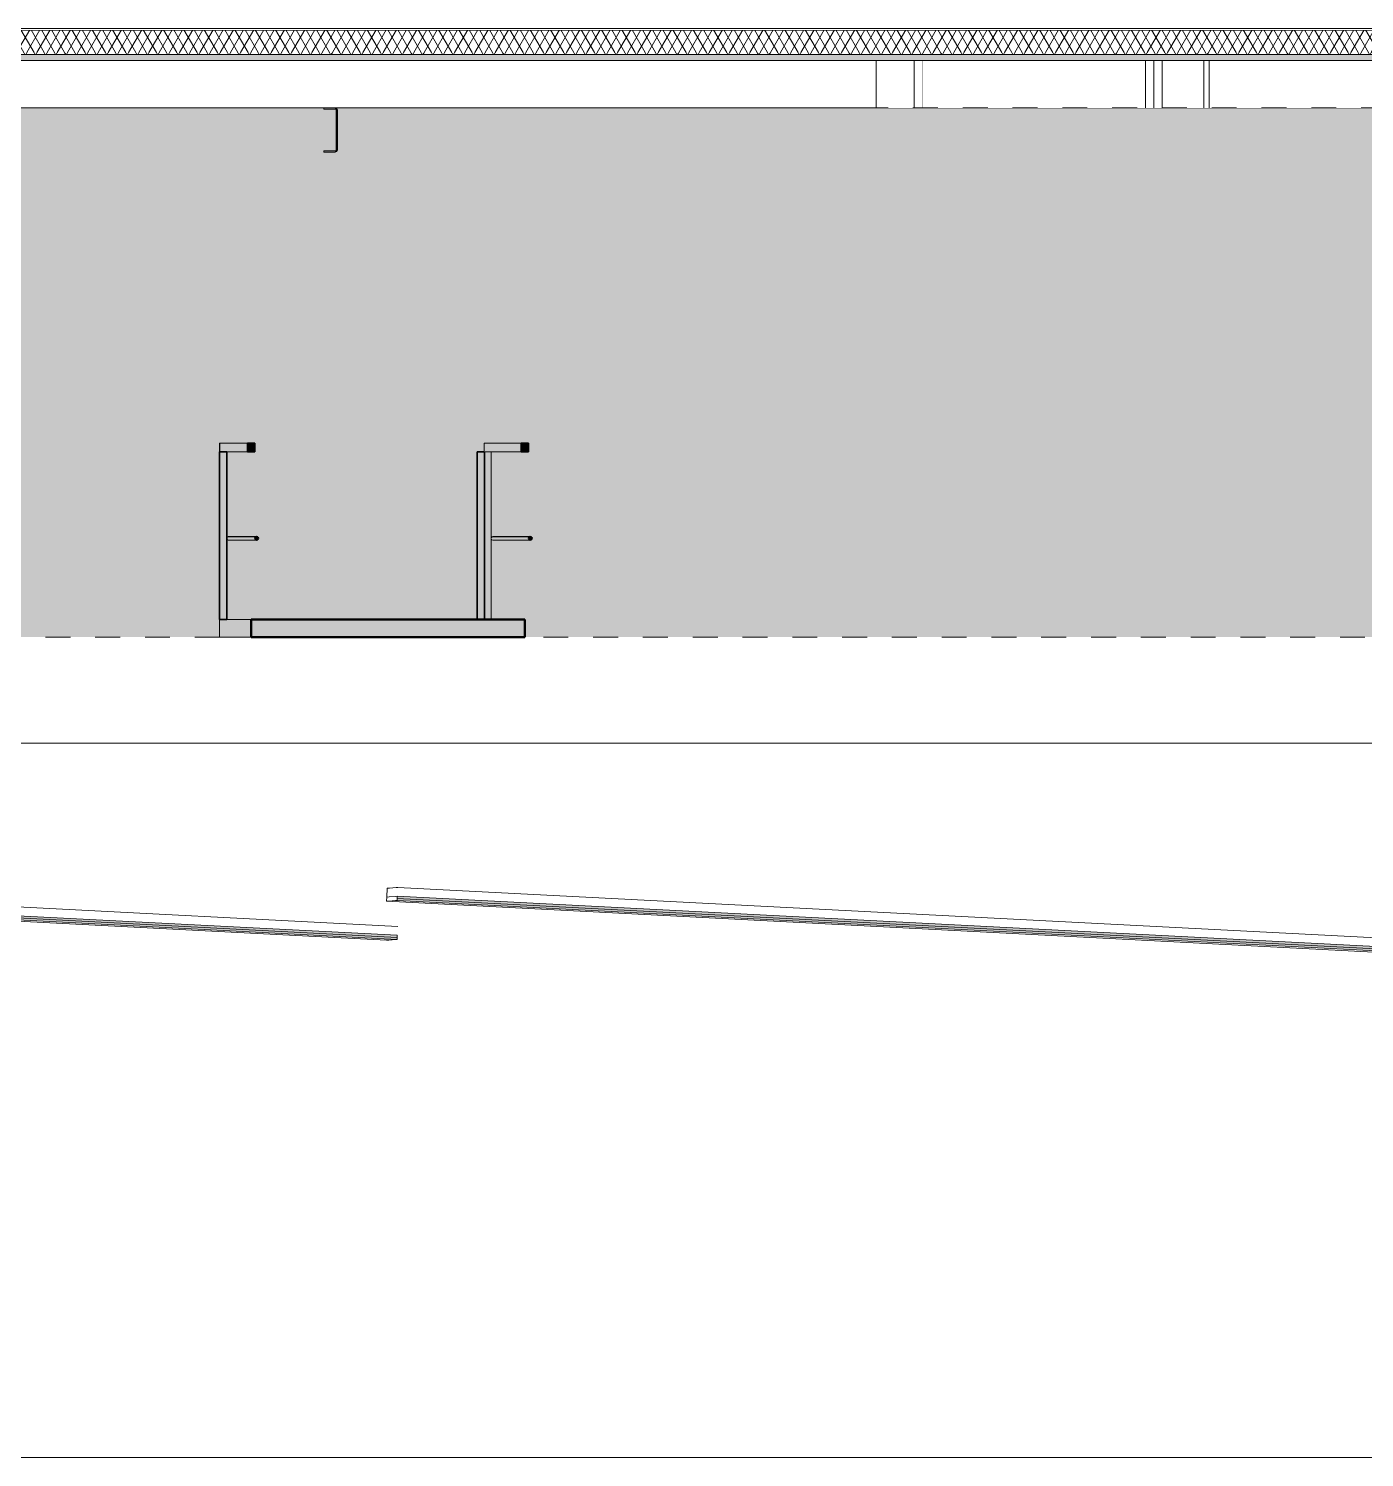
# Model space of a CAD drawing. Header units: millimetres. Extents: x -46169 to 135069, y -86316 to 18123.
# Drawn here: x 116265 to 123837, y -77430 to -69330 of the extents above; entities that cross this region are included whole.
import ezdxf

# ---------------------------------------------------------------- set-up
doc = ezdxf.new("R2010")
doc.units = ezdxf.units.MM
doc.header["$MEASUREMENT"] = 0
doc.linetypes.add('Dashed', pattern=[2822.222233, 1411.111116, -1411.111116])
doc.linetypes.add('Wipeout_Contour', pattern=[1000, 0, -1000])
for name, color, linetype, lineweight in [('0_Pen_No__7', 7, 'Continuous', 35), ('0_Pen_No__85', 8, 'Continuous', 20), ('A-20-M_Roof_Pen_No__85', 8, 'Continuous', 20), ('A-95-P_Drawing_Pen_No__2', 8, 'Continuous', 15), ('New_A-20-M_Ceiling_Pen_No__192', 7, 'Continuous', 13), ('New_A-20-M_Ceiling_Pen_No__92', 8, 'Continuous', 13), ('New_A-20-M_Floor_Slab_Pen_No__89', 8, 'Continuous', 20), ('New_A-20-M_Roof_Pen_No__4', 7, 'Continuous', 20), ('New_A-20-M_Roof_Pen_No__85', 8, 'Continuous', 20), ('New_A-25-M_Curtain_Wall_Pen_No__4', 7, 'Continuous', 20), ('New_A-25-M_Wall_Int_Pen_No__87', 8, 'Continuous', 20)]:
    doc.layers.add(name, color=color, linetype=linetype, lineweight=lineweight)
for name, color, linetype in [('A-20-M_Roof', 7, 'Continuous'), ('New_A-20-M_Ceiling', 7, 'Continuous'), ('New_A-20-M_Floor_Slab', 7, 'Continuous'), ('New_A-20-M_Roof', 7, 'Continuous'), ('New_A-25-M_Curtain_Wall', 7, 'Continuous'), ('New_A-25-M_Wall_Ext', 7, 'Continuous'), ('New_A-25-M_Wall_Int', 7, 'Continuous')]:
    doc.layers.add(name, color=color, linetype=linetype)
for name, color, linetype, lineweight, true_color in [('A-20-M_Roof_Pen_No__53', 7, 'Continuous', 35, 0x444444), ('A-95-P_Drawing_Pen_No__62', 7, 'Continuous', 20, 0xaaaaaa), ('New_A-20-M_Ceiling_Pen_No__107', 7, 'Continuous', 15, 0xa6a6a6), ('New_A-20-M_Floor_Slab_Pen_No__29', 7, 'Continuous', 50, 0x2a2a2a), ('New_A-20-M_Floor_Slab_Pen_No__81', 7, 'Continuous', 20, 0x6a6a6a), ('New_A-20-M_Roof_Pen_No__149', 7, 'Continuous', 0, 0x2a2a2a), ('New_A-20-M_Roof_Pen_No__81', 7, 'Continuous', 20, 0x6a6a6a), ('New_A-25-M_Wall_Ext_Pen_No__104', 7, 'Continuous', 15, 0xa6a6a6), ('New_A-25-M_Wall_Ext_Pen_No__44', 7, 'Continuous', 35, 0x444444), ('New_A-25-M_Wall_Ext_Pen_No__64', 7, 'Continuous', 20, 0x606060)]:
    doc.layers.add(name, color=color, linetype=linetype, lineweight=lineweight, true_color=true_color)
pattern_1 = [(60, (188935.42, -81480.184), (-43.30127, 25), []), (120, (188935.42, -81480.184), (43.30127, 25), [])]

# ---------------------------------------------------------------- blocks, each defined once
blk = doc.blocks.new('Section Elem_15_3', base_point=(188935.4, -81480.2))
at = {"color": 254, "linetype": 'Wipeout_Contour', "lineweight": 0, "ltscale": 548376.547175}
blk.add_wipeout([(118012.3, -69783.9), (118003.1, -69780.2), (117998.8, -69780.2), (118007.4, -69783.9)], dxfattribs=at).dxf.layer = 'New_A-25-M_Wall_Int'
at = {"color": 254, "linetype": 'Wipeout_Contour', "lineweight": 0, "ltscale": 548411.064483}
blk.add_wipeout([(118012.3, -69783.9), (118007.4, -69783.9), (118010.9, -69792.8), (118016.1, -69792.8)], dxfattribs=at).dxf.layer = 'New_A-25-M_Wall_Int'
at = {"color": 254, "linetype": 'Wipeout_Contour', "lineweight": 0, "ltscale": 548655.604605}
blk.add_wipeout([(118010.9, -69792.8), (118010.9, -70017.6), (118016.1, -70017.6), (118016.1, -69792.8)], dxfattribs=at).dxf.layer = 'New_A-25-M_Wall_Int'
at = {"color": 254, "linetype": 'Wipeout_Contour', "lineweight": 0, "ltscale": 548887.507745}
blk.add_wipeout([(118016.1, -70017.6), (118010.9, -70017.6), (118007.4, -70026.5), (118012.3, -70026.5)], dxfattribs=at).dxf.layer = 'New_A-25-M_Wall_Int'
at = {"color": 254, "linetype": 'Wipeout_Contour', "lineweight": 0, "ltscale": 548878.696775}
blk.add_wipeout([(118007.4, -70026.5), (117998.8, -70030.2), (118003.1, -70030.2), (118012.3, -70026.5)], dxfattribs=at).dxf.layer = 'New_A-25-M_Wall_Int'
at = {"color": 254, "linetype": 'Wipeout_Contour', "lineweight": 0, "ltscale": 2194286.888257808}
blk.add_wipeout([(117998.8, -69780.2), (117938.8, -69780.2), (117938.8, -69786.5), (118003, -69786.5), (118007.6, -69788.3), (118009.5, -69792.8), (118009.5, -70017.6), (118007.6, -70022), (118003, -70023.9), (117938.8, -70023.9), (117938.8, -70030.2), (117998.8, -70030.2), (118007.4, -70026.5), (118010.9, -70017.6), (118010.9, -69792.8), (118007.4, -69783.9)], dxfattribs=at).dxf.layer = 'New_A-25-M_Wall_Int'
at = {"layer": 'New_A-25-M_Wall_Int_Pen_No__87', "linetype": 'Continuous'}
for p, q in [((109939.9, -69780.2), (117938.8, -69780.2)), ((117938.8, -69786.5), (117938.8, -69780.2)), ((117938.8, -69780.2), (117998.8, -69780.2)), ((117938.8, -69786.5), (118003, -69786.5)), ((118003.1, -69780.2), (117998.8, -69780.2)), ((117998.8, -69780.2), (118007.4, -69783.9)), ((118003, -69786.5), (118007.6, -69788.3)), ((118003.1, -69780.2), (124481.5, -69780.2)), ((118003.1, -69780.2), (118012.3, -69783.9)), ((118007.4, -69783.9), (118010.9, -69792.8)), ((118009.5, -69792.8), (118007.6, -69788.3)), ((118009.5, -70017.6), (118009.5, -69792.8)), ((118016.1, -69792.8), (118010.9, -69792.8)), ((118010.9, -69792.8), (118010.9, -70017.6)), ((118016.1, -69792.8), (118012.3, -69783.9)), ((118016.1, -70017.6), (118016.1, -69792.8)), ((117938.8, -70030.2), (117938.8, -70023.9)), ((117938.8, -70023.9), (118003, -70023.9)), ((117938.8, -70030.2), (118003.1, -70030.2)), ((118007.4, -70026.5), (117998.8, -70030.2)), ((118003, -70023.9), (118007.6, -70022)), ((118003.1, -70030.2), (118012.3, -70026.5)), ((118010.9, -70017.6), (118007.4, -70026.5)), ((118007.6, -70022), (118009.5, -70017.6)), ((118016.1, -70017.6), (118010.9, -70017.6)), ((118012.3, -70026.5), (118016.1, -70017.6))]:
    blk.add_line(p, q, dxfattribs=at)
blk = doc.blocks.new('Section Elem_68_3', base_point=(188935.4, -81480.2))
at = {"color": 254, "linetype": 'Wipeout_Contour', "lineweight": 0, "ltscale": 555215.760705}
blk.add_wipeout([(118847.9, -71730.2), (118848.6, -71730.2), (118848.6, -71680.2), (118847.9, -71680.2)], dxfattribs=at).dxf.layer = 'New_A-25-M_Wall_Ext'
at = {"layer": 'New_A-25-M_Wall_Ext_Pen_No__64', "linetype": 'Continuous'}
blk.add_line((118847.9, -71680.2), (118848.6, -71680.2), dxfattribs=at)
at = {"color": 254, "linetype": 'Wipeout_Contour', "lineweight": 0, "ltscale": 556321.198805}
blk.add_wipeout([(118887.9, -71730.2), (118847.9, -71730.2), (118847.9, -72680.2), (118887.9, -72680.2)], dxfattribs=at).dxf.layer = 'New_A-25-M_Wall_Ext'
at = {"layer": 'New_A-25-M_Wall_Ext_Pen_No__64', "linetype": 'Continuous'}
for q in [(118847.9, -71680.2), (118852.5, -71730.2)]:
    blk.add_line((118847.9, -71730.2), q, dxfattribs=at)
at = {"color": 254, "linetype": 'Wipeout_Contour', "lineweight": 0, "ltscale": 1947524.485075692}
blk.add_wipeout([(118889.2, -72215.2), (118887.9, -72220.2), (118889.2, -72225.2), (118892.9, -72228.8), (118897.9, -72230.2), (118898.4, -72230), (118893.7, -72228.8), (118890, -72225.2), (118888.6, -72220.2), (118890, -72215.2), (118893.7, -72211.5), (118898.4, -72210.3), (118897.9, -72210.2), (118892.9, -72211.5)], dxfattribs=at).dxf.layer = 'New_A-25-M_Wall_Ext'
at = {"layer": 'New_A-25-M_Wall_Ext_Pen_No__64', "linetype": 'Continuous'}
for p, q in [((118847.9, -72680.2), (118847.9, -71730.2)), ((118887.9, -72680.2), (118887.9, -71730.2)), ((118889.2, -72215.2), (118887.9, -72220.2)), ((118887.9, -72220.2), (118889.2, -72225.2)), ((118892.9, -72211.5), (118889.2, -72215.2)), ((118889.2, -72225.2), (118892.9, -72228.8)), ((118897.9, -72210.2), (118892.9, -72211.5)), ((118892.9, -72228.8), (118897.9, -72230.2)), ((118898.4, -72210.3), (118897.9, -72210.2)), ((118897.9, -72230.2), (118898.4, -72230))]:
    blk.add_line(p, q, dxfattribs=at)
blk = doc.blocks.new('Section Elem_69_3', base_point=(188935.4, -81480.2))
at = {"color": 254, "linetype": 'Wipeout_Contour', "lineweight": 0, "ltscale": 550088.557706}
blk.add_wipeout([(117348.3, -71730.2), (117349, -71730.2), (117349, -71680.2), (117348.3, -71680.2)], dxfattribs=at).dxf.layer = 'New_A-25-M_Wall_Ext'
at = {"layer": 'New_A-25-M_Wall_Ext_Pen_No__64', "linetype": 'Continuous'}
blk.add_line((117348.3, -71680.2), (117349, -71680.2), dxfattribs=at)
at = {"color": 254, "linetype": 'Wipeout_Contour', "lineweight": 0, "ltscale": 827417.391763}
blk.add_wipeout([(117348.3, -71730.2), (117348.3, -72780.2), (117373.6, -72780.2), (117373.6, -72680.2), (117388.3, -72680.2), (117388.3, -71730.2)], dxfattribs=at).dxf.layer = 'New_A-25-M_Wall_Ext'
at = {"layer": 'New_A-25-M_Wall_Ext_Pen_No__64', "linetype": 'Continuous'}
for p, q in [((117348.3, -71730.2), (117348.3, -71680.2)), ((117348.3, -71730.2), (117352.9, -71730.2)), ((117348.3, -72780.2), (117373.6, -72780.2))]:
    blk.add_line(p, q, dxfattribs=at)
at = {"color": 254, "linetype": 'Wipeout_Contour', "lineweight": 0, "ltscale": 1929612.169436693}
blk.add_wipeout([(117389.7, -72215.2), (117388.3, -72220.2), (117389.7, -72225.2), (117393.3, -72228.8), (117398.3, -72230.2), (117398.8, -72230), (117394.2, -72228.8), (117390.4, -72225.2), (117389, -72220.2), (117390.4, -72215.2), (117394.2, -72211.5), (117398.8, -72210.3), (117398.3, -72210.2), (117393.3, -72211.5)], dxfattribs=at).dxf.layer = 'New_A-25-M_Wall_Ext'
at = {"layer": 'New_A-25-M_Wall_Ext_Pen_No__64', "linetype": 'Continuous'}
for p, q in [((117348.3, -72780.2), (117348.3, -71730.2)), ((117388.3, -72680.2), (117388.3, -71730.2)), ((117389.7, -72215.2), (117388.3, -72220.2)), ((117388.3, -72220.2), (117389.7, -72225.2)), ((117393.3, -72211.5), (117389.7, -72215.2)), ((117389.7, -72225.2), (117393.3, -72228.8)), ((117398.3, -72210.2), (117393.3, -72211.5)), ((117393.3, -72228.8), (117398.3, -72230.2)), ((117398.8, -72210.3), (117398.3, -72210.2)), ((117398.3, -72230.2), (117398.8, -72230))]:
    blk.add_line(p, q, dxfattribs=at)
blk = doc.blocks.new('Section Elem_70_3', base_point=(188935.4, -81480.2))
at = {"layer": 'New_A-25-M_Wall_Ext_Pen_No__44', "linetype": 'Continuous'}
blk.add_line((119098.8, -71680.2), (119098.8, -71730.2), dxfattribs=at)
at = {"color": 254, "linetype": 'Wipeout_Contour', "lineweight": 0, "ltscale": 555574.713965}
blk.add_wipeout([(118848.6, -71680.2), (118848.6, -71730.2), (119057.5, -71730.2), (119057.5, -71680.2)], dxfattribs=at).dxf.layer = 'New_A-25-M_Wall_Ext'
at = {"color": 254, "linetype": 'Wipeout_Contour', "lineweight": 0, "ltscale": 556423.091172}
blk.add_wipeout([(118892.1, -72211.5), (118892.9, -72211.5), (118897.9, -72210.2), (118896.9, -72210.2)], dxfattribs=at).dxf.layer = 'New_A-25-M_Wall_Ext'
at = {"layer": 'New_A-25-M_Wall_Ext_Pen_No__104', "linetype": 'Continuous'}
blk.add_hatch(color=256, dxfattribs=at).paths.add_polyline_path([(119098.8, -71730.2), (119098.8, -71680.2), (119057.5, -71680.2), (119057.5, -71730.2)])
at = {"layer": 'New_A-25-M_Wall_Ext_Pen_No__44', "linetype": 'Continuous'}
for p, q in [((119057.5, -71680.2), (119057.5, -71730.2)), ((119098.8, -71680.2), (119057.5, -71680.2)), ((119098.8, -71730.2), (119057.5, -71730.2))]:
    blk.add_line(p, q, dxfattribs=at)
at = {"layer": 'New_A-25-M_Wall_Ext_Pen_No__64', "linetype": 'Continuous'}
for p, q in [((118848.6, -71680.2), (119057.5, -71680.2)), ((118848.6, -71730.2), (118848.6, -71680.2)), ((118852.5, -71730.2), (119057.5, -71730.2))]:
    blk.add_line(p, q, dxfattribs=at)
at = {"color": 254, "linetype": 'Wipeout_Contour', "lineweight": 0, "ltscale": 695895.068542}
blk.add_wipeout([(118898.4, -72210.3), (118893.7, -72211.5), (119104, -72211.5), (119109.2, -72210.2), (118897.9, -72210.2)], dxfattribs=at).dxf.layer = 'New_A-25-M_Wall_Ext'
at = {"color": 254, "linetype": 'Wipeout_Contour', "lineweight": 0, "ltscale": 556413.721588}
blk.add_wipeout([(118892.1, -72211.5), (118888.5, -72215.2), (118889.2, -72215.2), (118892.9, -72211.5)], dxfattribs=at).dxf.layer = 'New_A-25-M_Wall_Ext'
at = {"color": 254, "linetype": 'Wipeout_Contour', "lineweight": 0, "ltscale": 556777.17086}
blk.add_wipeout([(118893.7, -72211.5), (118890, -72215.2), (119100.2, -72215.2), (119104, -72211.5)], dxfattribs=at).dxf.layer = 'New_A-25-M_Wall_Ext'
at = {"color": 254, "linetype": 'Wipeout_Contour', "lineweight": 0, "ltscale": 556413.711864}
blk.add_wipeout([(118887.9, -72217.6), (118887.9, -72220.2), (118889.2, -72215.2), (118888.5, -72215.2)], dxfattribs=at).dxf.layer = 'New_A-25-M_Wall_Ext'
at = {"color": 254, "linetype": 'Wipeout_Contour', "lineweight": 0, "ltscale": 556777.31716}
blk.add_wipeout([(118890, -72215.2), (118888.6, -72220.2), (119098.8, -72220.2), (119100.2, -72215.2)], dxfattribs=at).dxf.layer = 'New_A-25-M_Wall_Ext'
at = {"color": 254, "linetype": 'Wipeout_Contour', "lineweight": 0, "ltscale": 556427.26003}
blk.add_wipeout([(118887.9, -72220.2), (118887.9, -72222.7), (118888.5, -72225.2), (118889.2, -72225.2)], dxfattribs=at).dxf.layer = 'New_A-25-M_Wall_Ext'
at = {"color": 254, "linetype": 'Wipeout_Contour', "lineweight": 0, "ltscale": 556787.693909}
blk.add_wipeout([(119098.8, -72220.2), (118888.6, -72220.2), (118890, -72225.2), (119100.2, -72225.2)], dxfattribs=at).dxf.layer = 'New_A-25-M_Wall_Ext'
at = {"color": 254, "linetype": 'Wipeout_Contour', "lineweight": 0, "ltscale": 556442.089491}
blk.add_wipeout([(118889.2, -72225.2), (118888.5, -72225.2), (118892.1, -72228.8), (118892.9, -72228.8)], dxfattribs=at).dxf.layer = 'New_A-25-M_Wall_Ext'
at = {"color": 254, "linetype": 'Wipeout_Contour', "lineweight": 0, "ltscale": 556805.520249}
blk.add_wipeout([(119100.2, -72225.2), (118890, -72225.2), (118893.7, -72228.8), (119104, -72228.8)], dxfattribs=at).dxf.layer = 'New_A-25-M_Wall_Ext'
at = {"color": 254, "linetype": 'Wipeout_Contour', "lineweight": 0, "ltscale": 556461.841506}
blk.add_wipeout([(118892.1, -72228.8), (118896.9, -72230.2), (118897.9, -72230.2), (118892.9, -72228.8)], dxfattribs=at).dxf.layer = 'New_A-25-M_Wall_Ext'
at = {"color": 254, "linetype": 'Wipeout_Contour', "lineweight": 0, "ltscale": 695944.451795}
blk.add_wipeout([(119104, -72228.8), (118893.7, -72228.8), (118898.4, -72230), (118897.9, -72230.2), (119109.2, -72230.2)], dxfattribs=at).dxf.layer = 'New_A-25-M_Wall_Ext'
at = {"layer": 'New_A-25-M_Wall_Ext_Pen_No__104', "linetype": 'Continuous'}
blk.add_hatch(color=256, dxfattribs=at).paths.add_polyline_path([(119114.3, -72228.8), (119118.1, -72225.2), (119119.5, -72220.2), (119118.1, -72215.2), (119114.3, -72211.5), (119109.2, -72210.2), (119104, -72211.5), (119100.2, -72215.2), (119098.8, -72220.2), (119100.2, -72225.2), (119104, -72228.8), (119109.2, -72230.2)])
at = {"layer": 'New_A-25-M_Wall_Ext_Pen_No__44', "linetype": 'Continuous'}
for p, q in [((119100.2, -72215.2), (119098.8, -72220.2)), ((119098.8, -72220.2), (119100.2, -72225.2)), ((119104, -72211.5), (119100.2, -72215.2)), ((119100.2, -72225.2), (119104, -72228.8)), ((119109.2, -72210.2), (119104, -72211.5)), ((119104, -72228.8), (119109.2, -72230.2)), ((119109.2, -72210.2), (119114.3, -72211.5)), ((119114.3, -72228.8), (119109.2, -72230.2)), ((119114.3, -72211.5), (119118.1, -72215.2)), ((119118.1, -72225.2), (119114.3, -72228.8)), ((119118.1, -72215.2), (119119.5, -72220.2)), ((119119.5, -72220.2), (119118.1, -72225.2))]:
    blk.add_line(p, q, dxfattribs=at)
at = {"layer": 'New_A-25-M_Wall_Ext_Pen_No__64', "linetype": 'Continuous'}
for p, q in [((118888.5, -72215.2), (118887.9, -72217.6)), ((118887.9, -72222.7), (118888.5, -72225.2)), ((118892.1, -72211.5), (118888.5, -72215.2)), ((118888.5, -72225.2), (118892.1, -72228.8)), ((118896.9, -72210.2), (118892.1, -72211.5)), ((118892.1, -72228.8), (118896.9, -72230.2)), ((118896.9, -72210.2), (119109.2, -72210.2)), ((118896.9, -72230.2), (119109.2, -72230.2))]:
    blk.add_line(p, q, dxfattribs=at)
blk = doc.blocks.new('Section Elem_79_3', base_point=(188935.4, -81480.2))
at = {"layer": 'New_A-20-M_Floor_Slab_Pen_No__29', "linetype": 'Continuous'}
blk.add_line((119078.1, -72680.2), (119078.1, -72780.2), dxfattribs=at)
at = {"color": 254, "linetype": 'Wipeout_Contour', "lineweight": 0, "ltscale": 552582.87242}
blk.add_wipeout([(117373.6, -72680.2), (117373.6, -72780.2), (117526.9, -72780.2), (117526.9, -72680.2)], dxfattribs=at).dxf.layer = 'New_A-20-M_Floor_Slab'
at = {"layer": 'New_A-20-M_Floor_Slab_Pen_No__81', "linetype": 'Continuous', "lineweight": 0, "true_color": 0x353535}
blk.add_hatch(color=250, dxfattribs=at).paths.add_polyline_path([(117526.9, -72680.2), (117526.9, -72780.2), (119078.1, -72780.2), (119078.1, -72680.2)])
at = {"layer": 'New_A-20-M_Floor_Slab_Pen_No__29', "linetype": 'Continuous'}
for p, q in [((117526.9, -72680.2), (117526.9, -72780.2)), ((119078.1, -72680.2), (117526.9, -72680.2)), ((119078.1, -72780.2), (117526.9, -72780.2))]:
    blk.add_line(p, q, dxfattribs=at)
at = {"layer": 'New_A-20-M_Floor_Slab_Pen_No__89', "linetype": 'Continuous'}
for p, q in [((117526.9, -72680.2), (117373.6, -72680.2)), ((117526.9, -72780.2), (117373.6, -72780.2))]:
    blk.add_line(p, q, dxfattribs=at)
blk = doc.blocks.new('Section Elem_112_3', base_point=(188935.4, -81480.2))
at = {"color": 254, "linetype": 'Wipeout_Contour', "lineweight": 0, "ltscale": 1137347.745075838}
blk.add_wipeout([(118307.3, -74276.1), (118293.8, -74277.7), (123890.1, -74565.6), (123905.9, -74564.5), (123947.7, -74562.9), (123974.7, -74562.3), (118354, -74273.2), (118344.3, -74273.6)], dxfattribs=at).dxf.layer = 'New_A-20-M_Ceiling'
at = {"color": 254, "linetype": 'Wipeout_Contour', "lineweight": 0, "ltscale": 558728.415189}
blk.add_wipeout([(118308.6, -74252.2), (118345.6, -74249.6), (118348.2, -74199.7), (118311.1, -74202.2)], dxfattribs=at).dxf.layer = 'New_A-20-M_Ceiling'
at = {"color": 254, "linetype": 'Wipeout_Contour', "lineweight": 0, "ltscale": 558804.41197}
blk.add_wipeout([(118345.6, -74249.6), (118355.2, -74249.2), (118357.9, -74199.3), (118348.2, -74199.7)], dxfattribs=at).dxf.layer = 'New_A-20-M_Ceiling'
at = {"color": 254, "linetype": 'Wipeout_Contour', "lineweight": 0, "ltscale": 558647.17134}
blk.add_wipeout([(118297.6, -74203.8), (118295.1, -74253.7), (118308.6, -74252.2), (118311.1, -74202.2)], dxfattribs=at).dxf.layer = 'New_A-20-M_Ceiling'
at = {"layer": 'New_A-20-M_Ceiling_Pen_No__92', "linetype": 'Continuous'}
blk.add_line((118311.1, -74202.2), (118297.6, -74203.8), dxfattribs=at)
at = {"color": 254, "linetype": 'Wipeout_Contour', "lineweight": 0, "ltscale": 558876.440086}
blk.add_wipeout([(118355.2, -74249.2), (118345.6, -74249.6), (118344.3, -74273.6), (118354, -74273.2)], dxfattribs=at).dxf.layer = 'New_A-20-M_Ceiling'
at = {"color": 254, "linetype": 'Wipeout_Contour', "lineweight": 0, "ltscale": 558800.522138}
blk.add_wipeout([(118307.3, -74276.1), (118344.3, -74273.6), (118345.6, -74249.6), (118308.6, -74252.2)], dxfattribs=at).dxf.layer = 'New_A-20-M_Ceiling'
at = {"color": 254, "linetype": 'Wipeout_Contour', "lineweight": 0, "ltscale": 558719.292326}
blk.add_wipeout([(118295.1, -74253.7), (118293.8, -74277.7), (118307.3, -74276.1), (118308.6, -74252.2)], dxfattribs=at).dxf.layer = 'New_A-20-M_Ceiling'
at = {"color": 254, "linetype": 'Wipeout_Contour', "lineweight": 0, "ltscale": 568703.145087}
blk.add_wipeout([(118357.9, -74199.3), (118355.2, -74249.2), (123975.9, -74538.4), (123978.6, -74488.4)], dxfattribs=at).dxf.layer = 'New_A-20-M_Ceiling'
at = {"layer": 'New_A-20-M_Ceiling_Pen_No__107', "linetype": 'Continuous'}
for points in [[(118354.6, -74261.2), (118354, -74273.2), (123974.7, -74562.3), (123975.3, -74550.3)], [(118355.2, -74249.2), (118354.6, -74261.2), (123975.3, -74550.3), (123975.9, -74538.4)]]:
    blk.add_hatch(color=256, dxfattribs=at).paths.add_polyline_path(points)
at = {"layer": 'New_A-20-M_Ceiling_Pen_No__192', "linetype": 'Continuous'}
for p, q in [((118354, -74273.2), (123974.7, -74562.3)), ((118354.6, -74261.2), (123975.3, -74550.3)), ((118355.2, -74249.2), (123975.9, -74538.4)), ((118357.9, -74199.3), (123978.6, -74488.4))]:
    blk.add_line(p, q, dxfattribs=at)
at = {"layer": 'New_A-20-M_Ceiling_Pen_No__192', "linetype": 'Continuous', "flags": 128}
for points in [[(118355.2, -74249.2), (118354.6, -74261.2), (118354, -74273.2)], [(123975.9, -74538.4), (123975.3, -74550.3), (123974.7, -74562.3)]]:
    blk.add_lwpolyline(points, dxfattribs=at)
at = {"layer": 'New_A-20-M_Ceiling_Pen_No__92', "linetype": 'Continuous'}
for p, q in [((118295.1, -74253.7), (118293.8, -74277.7)), ((118293.8, -74277.7), (118307.3, -74276.1)), ((118297.6, -74203.8), (118295.1, -74253.7)), ((118295.1, -74253.7), (118308.6, -74252.2)), ((118307.3, -74276.1), (118344.3, -74273.6)), ((118308.6, -74252.2), (118345.6, -74249.6)), ((118348.2, -74199.7), (118311.1, -74202.2)), ((118344.3, -74273.6), (118354, -74273.2)), ((118345.6, -74249.6), (118355.2, -74249.2)), ((118357.9, -74199.3), (118348.2, -74199.7)), ((123890.1, -74565.6), (118293.8, -74277.7)), ((123905.9, -74564.5), (123890.1, -74565.6)), ((123947.7, -74562.9), (123905.9, -74564.5)), ((123974.7, -74562.3), (123947.7, -74562.9))]:
    blk.add_line(p, q, dxfattribs=at)
blk = doc.blocks.new('Section Elem_114_3', base_point=(188935.4, -81480.2))
at = {"color": 254, "linetype": 'Wipeout_Contour', "lineweight": 0, "ltscale": 2174875.366751148}
blk.add_wipeout([(112279.3, -74187), (112279, -74187.4), (112284.9, -74188), (112296.6, -74188.9), (112314, -74190.1), (112336.4, -74191.6), (112363.2, -74193.2), (112393.6, -74194.9), (112426.5, -74196.7), (112461.2, -74198.6), (118293.8, -74498.6), (118307.3, -74497.1), (118344.3, -74494.5), (118354, -74494.1), (112421.6, -74188.9), (112285.6, -74187)], dxfattribs=at).dxf.layer = 'New_A-20-M_Ceiling'
at = {"color": 254, "linetype": 'Wipeout_Contour', "lineweight": 0, "ltscale": 538199.404334}
blk.add_wipeout([(112280.3, -74163.4), (112280.6, -74163), (112283.1, -74113.1), (112282.8, -74113.5)], dxfattribs=at).dxf.layer = 'New_A-20-M_Ceiling'
at = {"color": 254, "linetype": 'Wipeout_Contour', "lineweight": 0, "ltscale": 538210.009886}
blk.add_wipeout([(112283.1, -74113.1), (112280.6, -74163), (112286.8, -74163.1), (112289.4, -74113.1)], dxfattribs=at).dxf.layer = 'New_A-20-M_Ceiling'
at = {"color": 254, "linetype": 'Wipeout_Contour', "lineweight": 0, "ltscale": 538449.798658}
blk.add_wipeout([(112289.4, -74113.1), (112286.8, -74163.1), (112422.9, -74165), (112425.6, -74115)], dxfattribs=at).dxf.layer = 'New_A-20-M_Ceiling'
at = {"layer": 'New_A-20-M_Ceiling_Pen_No__92', "linetype": 'Continuous'}
for p, q in [((112283.1, -74113.1), (112282.8, -74113.5)), ((112289.4, -74113.1), (112283.1, -74113.1))]:
    blk.add_line(p, q, dxfattribs=at)
at = {"color": 254, "linetype": 'Wipeout_Contour', "lineweight": 0, "ltscale": 538524.695544}
blk.add_wipeout([(112285.6, -74187), (112421.6, -74188.9), (112422.9, -74165), (112286.8, -74163.1)], dxfattribs=at).dxf.layer = 'New_A-20-M_Ceiling'
at = {"layer": 'New_A-20-M_Ceiling_Pen_No__92', "linetype": 'Continuous'}
blk.add_line((112363.2, -74193.2), (112336.4, -74191.6), dxfattribs=at)
at = {"color": 254, "linetype": 'Wipeout_Contour', "lineweight": 0, "ltscale": 538285.110561}
blk.add_wipeout([(112279.3, -74187), (112285.6, -74187), (112286.8, -74163.1), (112280.6, -74163)], dxfattribs=at).dxf.layer = 'New_A-20-M_Ceiling'
at = {"color": 254, "linetype": 'Wipeout_Contour', "lineweight": 0, "ltscale": 548984.770806}
blk.add_wipeout([(112425.6, -74115), (112422.9, -74165), (118355.2, -74470.2), (118357.9, -74420.2)], dxfattribs=at).dxf.layer = 'New_A-20-M_Ceiling'
at = {"layer": 'New_A-20-M_Ceiling_Pen_No__107', "linetype": 'Continuous'}
for points in [[(112422.2, -74177), (112421.6, -74188.9), (118354, -74494.1), (118354.6, -74482.1)], [(112422.9, -74165), (112422.2, -74177), (118354.6, -74482.1), (118355.2, -74470.2)]]:
    blk.add_hatch(color=256, dxfattribs=at).paths.add_polyline_path(points)
at = {"layer": 'New_A-20-M_Ceiling_Pen_No__192', "linetype": 'Continuous'}
for p, q in [((112421.6, -74188.9), (118354, -74494.1)), ((112422.2, -74177), (118354.6, -74482.1)), ((112422.9, -74165), (118355.2, -74470.2)), ((112425.6, -74115), (118357.9, -74420.2))]:
    blk.add_line(p, q, dxfattribs=at)
at = {"layer": 'New_A-20-M_Ceiling_Pen_No__192', "linetype": 'Continuous', "flags": 128}
for points in [[(112422.9, -74165), (112422.2, -74177), (112421.6, -74188.9)], [(118355.2, -74470.2), (118354.6, -74482.1), (118354, -74494.1)]]:
    blk.add_lwpolyline(points, dxfattribs=at)
at = {"layer": 'New_A-20-M_Ceiling_Pen_No__92', "linetype": 'Continuous'}
for p, q in [((112425.6, -74115), (112289.4, -74113.1)), ((112393.6, -74194.9), (112363.2, -74193.2)), ((112426.5, -74196.7), (112393.6, -74194.9)), ((112461.2, -74198.6), (112426.5, -74196.7)), ((112478.8, -74199.5), (112461.2, -74198.6)), ((118293.8, -74498.6), (112478.8, -74199.5)), ((118307.3, -74497.1), (118293.8, -74498.6)), ((118344.3, -74494.5), (118307.3, -74497.1)), ((118354, -74494.1), (118344.3, -74494.5))]:
    blk.add_line(p, q, dxfattribs=at)
at = {"color": 254, "linetype": 'Wipeout_Contour', "lineweight": 0, "ltscale": 538274.506903}
blk.add_wipeout([(112279.3, -74187), (112280.6, -74163), (112280.3, -74163.4), (112279, -74187.4)], dxfattribs=at).dxf.layer = 'New_A-20-M_Ceiling'
at = {"layer": 'New_A-20-M_Ceiling_Pen_No__92', "linetype": 'Continuous'}
for p, q in [((112280.3, -74163.4), (112282.8, -74113.5)), ((112279, -74187.4), (112280.3, -74163.4)), ((112279, -74187.4), (112279.3, -74187)), ((112284.9, -74188), (112279, -74187.4)), ((112279.3, -74187), (112285.6, -74187)), ((112280.3, -74163.4), (112280.6, -74163)), ((112280.6, -74163), (112286.8, -74163.1)), ((112296.6, -74188.9), (112284.9, -74188)), ((112285.6, -74187), (112421.6, -74188.9)), ((112286.8, -74163.1), (112422.9, -74165)), ((112314, -74190.1), (112296.6, -74188.9)), ((112336.4, -74191.6), (112314, -74190.1))]:
    blk.add_line(p, q, dxfattribs=at)
blk = doc.blocks.new('Section Elem_115_3', base_point=(188935.4, -81480.2))
at = {"layer": 'New_A-25-M_Wall_Ext_Pen_No__44', "linetype": 'Continuous'}
blk.add_line((117547.6, -71680.2), (117547.6, -71730.2), dxfattribs=at)
at = {"color": 254, "linetype": 'Wipeout_Contour', "lineweight": 0, "ltscale": 550358.047545}
blk.add_wipeout([(117349, -71680.2), (117349, -71730.2), (117506.2, -71730.2), (117506.2, -71680.2)], dxfattribs=at).dxf.layer = 'New_A-25-M_Wall_Ext'
at = {"color": 254, "linetype": 'Wipeout_Contour', "lineweight": 0, "ltscale": 551305.083085}
blk.add_wipeout([(117392.5, -72211.5), (117393.3, -72211.5), (117398.3, -72210.2), (117397.3, -72210.2)], dxfattribs=at).dxf.layer = 'New_A-25-M_Wall_Ext'
at = {"layer": 'New_A-25-M_Wall_Ext_Pen_No__104', "linetype": 'Continuous'}
blk.add_hatch(color=256, dxfattribs=at).paths.add_polyline_path([(117547.6, -71730.2), (117547.6, -71680.2), (117506.2, -71680.2), (117506.2, -71730.2)])
at = {"layer": 'New_A-25-M_Wall_Ext_Pen_No__44', "linetype": 'Continuous'}
for p, q in [((117506.2, -71680.2), (117506.2, -71730.2)), ((117547.6, -71680.2), (117506.2, -71680.2)), ((117547.6, -71730.2), (117506.2, -71730.2))]:
    blk.add_line(p, q, dxfattribs=at)
at = {"layer": 'New_A-25-M_Wall_Ext_Pen_No__64', "linetype": 'Continuous'}
for p, q in [((117349, -71680.2), (117506.2, -71680.2)), ((117349, -71730.2), (117349, -71680.2)), ((117352.9, -71730.2), (117506.2, -71730.2))]:
    blk.add_line(p, q, dxfattribs=at)
at = {"color": 254, "linetype": 'Wipeout_Contour', "lineweight": 0, "ltscale": 689408.206769}
blk.add_wipeout([(117394.2, -72211.5), (117552.7, -72211.5), (117557.9, -72210.2), (117398.3, -72210.2), (117398.8, -72210.3)], dxfattribs=at).dxf.layer = 'New_A-25-M_Wall_Ext'
at = {"color": 254, "linetype": 'Wipeout_Contour', "lineweight": 0, "ltscale": 551295.811875}
blk.add_wipeout([(117392.5, -72211.5), (117389, -72215.2), (117389.7, -72215.2), (117393.3, -72211.5)], dxfattribs=at).dxf.layer = 'New_A-25-M_Wall_Ext'
at = {"color": 254, "linetype": 'Wipeout_Contour', "lineweight": 0, "ltscale": 551569.9313}
blk.add_wipeout([(117394.2, -72211.5), (117390.4, -72215.2), (117548.9, -72215.2), (117552.7, -72211.5)], dxfattribs=at).dxf.layer = 'New_A-25-M_Wall_Ext'
at = {"color": 254, "linetype": 'Wipeout_Contour', "lineweight": 0, "ltscale": 551295.896549}
blk.add_wipeout([(117388.3, -72217.6), (117388.3, -72220.2), (117389.7, -72215.2), (117389, -72215.2)], dxfattribs=at).dxf.layer = 'New_A-25-M_Wall_Ext'
at = {"color": 254, "linetype": 'Wipeout_Contour', "lineweight": 0, "ltscale": 551570.19336}
blk.add_wipeout([(117390.4, -72215.2), (117389, -72220.2), (117547.6, -72220.2), (117548.9, -72215.2)], dxfattribs=at).dxf.layer = 'New_A-25-M_Wall_Ext'
at = {"color": 254, "linetype": 'Wipeout_Contour', "lineweight": 0, "ltscale": 551309.570263}
blk.add_wipeout([(117389.7, -72225.2), (117388.3, -72220.2), (117388.3, -72222.7), (117389, -72225.2)], dxfattribs=at).dxf.layer = 'New_A-25-M_Wall_Ext'
at = {"color": 254, "linetype": 'Wipeout_Contour', "lineweight": 0, "ltscale": 551580.668067}
blk.add_wipeout([(117547.6, -72220.2), (117389, -72220.2), (117390.4, -72225.2), (117548.9, -72225.2)], dxfattribs=at).dxf.layer = 'New_A-25-M_Wall_Ext'
at = {"color": 254, "linetype": 'Wipeout_Contour', "lineweight": 0, "ltscale": 551324.443116}
blk.add_wipeout([(117389, -72225.2), (117392.5, -72228.8), (117393.3, -72228.8), (117389.7, -72225.2)], dxfattribs=at).dxf.layer = 'New_A-25-M_Wall_Ext'
at = {"color": 254, "linetype": 'Wipeout_Contour', "lineweight": 0, "ltscale": 551598.548308}
blk.add_wipeout([(117390.4, -72225.2), (117394.2, -72228.8), (117552.7, -72228.8), (117548.9, -72225.2)], dxfattribs=at).dxf.layer = 'New_A-25-M_Wall_Ext'
at = {"color": 254, "linetype": 'Wipeout_Contour', "lineweight": 0, "ltscale": 551344.193129}
blk.add_wipeout([(117392.5, -72228.8), (117397.3, -72230.2), (117398.3, -72230.2), (117393.3, -72228.8)], dxfattribs=at).dxf.layer = 'New_A-25-M_Wall_Ext'
at = {"color": 254, "linetype": 'Wipeout_Contour', "lineweight": 0, "ltscale": 689458.054509}
blk.add_wipeout([(117552.7, -72228.8), (117394.2, -72228.8), (117398.8, -72230), (117398.3, -72230.2), (117557.9, -72230.2)], dxfattribs=at).dxf.layer = 'New_A-25-M_Wall_Ext'
at = {"layer": 'New_A-25-M_Wall_Ext_Pen_No__104', "linetype": 'Continuous'}
blk.add_hatch(color=256, dxfattribs=at).paths.add_polyline_path([(117563.1, -72228.8), (117566.9, -72225.2), (117568.2, -72220.2), (117566.9, -72215.2), (117563.1, -72211.5), (117557.9, -72210.2), (117552.7, -72211.5), (117548.9, -72215.2), (117547.6, -72220.2), (117548.9, -72225.2), (117552.7, -72228.8), (117557.9, -72230.2)])
at = {"layer": 'New_A-25-M_Wall_Ext_Pen_No__44', "linetype": 'Continuous'}
for p, q in [((117548.9, -72215.2), (117547.6, -72220.2)), ((117547.6, -72220.2), (117548.9, -72225.2)), ((117552.7, -72211.5), (117548.9, -72215.2)), ((117548.9, -72225.2), (117552.7, -72228.8)), ((117557.9, -72210.2), (117552.7, -72211.5)), ((117552.7, -72228.8), (117557.9, -72230.2)), ((117557.9, -72210.2), (117563.1, -72211.5)), ((117563.1, -72228.8), (117557.9, -72230.2)), ((117563.1, -72211.5), (117566.9, -72215.2)), ((117566.9, -72225.2), (117563.1, -72228.8)), ((117566.9, -72215.2), (117568.2, -72220.2)), ((117568.2, -72220.2), (117566.9, -72225.2))]:
    blk.add_line(p, q, dxfattribs=at)
at = {"layer": 'New_A-25-M_Wall_Ext_Pen_No__64', "linetype": 'Continuous'}
for p, q in [((117389, -72215.2), (117388.3, -72217.6)), ((117388.3, -72222.7), (117389, -72225.2)), ((117392.5, -72211.5), (117389, -72215.2)), ((117389, -72225.2), (117392.5, -72228.8)), ((117397.3, -72210.2), (117392.5, -72211.5)), ((117392.5, -72228.8), (117397.3, -72230.2)), ((117397.3, -72210.2), (117557.9, -72210.2)), ((117397.3, -72230.2), (117557.9, -72230.2))]:
    blk.add_line(p, q, dxfattribs=at)
blk = doc.blocks.new('Section Elem_144_3', base_point=(188935.4, -81480.2))
at = {"color": 254, "linetype": 'Wipeout_Contour', "lineweight": 0, "ltscale": 564729.329714}
blk.add_wipeout([(122690.6, -69511.2), (122690.6, -69780.2), (122926.3, -69780.2), (122926.3, -69511.2)], dxfattribs=at).dxf.layer = 'New_A-25-M_Curtain_Wall'
blk = doc.blocks.new('Section Elem_145_3', base_point=(188935.4, -81480.2))
at = {"color": 254, "linetype": 'Wipeout_Contour', "lineweight": 0, "ltscale": 559064.458157}
blk.add_wipeout([(121069.6, -69511.2), (121069.6, -69780.2), (121285.7, -69780.2), (121285.7, -69511.2)], dxfattribs=at).dxf.layer = 'New_A-25-M_Curtain_Wall'
at = {"layer": 'New_A-25-M_Curtain_Wall_Pen_No__4', "linetype": 'Continuous'}
blk.add_line((121069.6, -69511.2), (121069.6, -69780.2), dxfattribs=at)
at = {"color": 254, "linetype": 'Wipeout_Contour', "lineweight": 0, "ltscale": 559521.500311}
blk.add_wipeout([(121285.7, -69511.2), (121285.7, -69780.2), (121333.2, -69780.2), (121333.2, -69511.2)], dxfattribs=at).dxf.layer = 'New_A-25-M_Curtain_Wall'
at = {"layer": 'New_A-25-M_Curtain_Wall_Pen_No__4', "linetype": 'Continuous'}
for p, q in [((121285.7, -69511.2), (121285.7, -69780.2)), ((121333.2, -69511.2), (121333.2, -69780.2))]:
    blk.add_line(p, q, dxfattribs=at)
blk = doc.blocks.new('Section Elem_146_3', base_point=(188935.4, -81480.2))
at = {"color": 254, "linetype": 'Wipeout_Contour', "lineweight": 0, "ltscale": 561797.865442}
blk.add_wipeout([(121333.2, -69511.2), (121333.2, -69780.2), (122596.4, -69780.2), (122596.4, -69511.2)], dxfattribs=at).dxf.layer = 'New_A-25-M_Curtain_Wall'
blk = doc.blocks.new('Section Elem_147_3', base_point=(188935.4, -81480.2))
at = {"color": 254, "linetype": 'Wipeout_Contour', "lineweight": 0, "ltscale": 567772.957298}
blk.add_wipeout([(123414.2, -69780.2), (123950.5, -69780.2), (123950.5, -69511.2), (123414.2, -69511.2)], dxfattribs=at).dxf.layer = 'New_A-25-M_Wall_Int'
at = {"color": 254, "linetype": 'Wipeout_Contour', "lineweight": 0, "ltscale": 566041.050819}
blk.add_wipeout([(122956.3, -69780.2), (123414.2, -69780.2), (123414.2, -69511.2), (122956.3, -69511.2)], dxfattribs=at).dxf.layer = 'New_A-25-M_Wall_Int'
at = {"color": 254, "linetype": 'Wipeout_Contour', "lineweight": 0, "ltscale": 565191.526961}
blk.add_wipeout([(122926.3, -69780.2), (122956.3, -69780.2), (122956.3, -69511.2), (122926.3, -69511.2)], dxfattribs=at).dxf.layer = 'New_A-25-M_Wall_Int'
at = {"layer": 'New_A-25-M_Wall_Int_Pen_No__87', "linetype": 'Continuous'}
for p, q in [((122926.3, -69780.2), (122926.3, -69511.2)), ((122956.3, -69780.2), (122956.3, -69511.2))]:
    blk.add_line(p, q, dxfattribs=at)
blk = doc.blocks.new('Section Elem_154_3', base_point=(188935.4, -81480.2))
at = {"color": 254, "linetype": 'Wipeout_Contour', "lineweight": 0, "ltscale": 564072.352529}
blk.add_wipeout([(122596.4, -69780.2), (122642.7, -69780.2), (122642.7, -69511.2), (122596.4, -69511.2)], dxfattribs=at).dxf.layer = 'New_A-25-M_Curtain_Wall'
at = {"layer": 'New_A-25-M_Curtain_Wall_Pen_No__4', "linetype": 'Continuous'}
blk.add_line((122596.4, -69780.2), (122596.4, -69511.2), dxfattribs=at)
at = {"color": 254, "linetype": 'Wipeout_Contour', "lineweight": 0, "ltscale": 564236.08317}
blk.add_wipeout([(122642.7, -69780.2), (122690.6, -69780.2), (122690.6, -69511.2), (122642.7, -69511.2)], dxfattribs=at).dxf.layer = 'New_A-25-M_Curtain_Wall'
at = {"layer": 'New_A-25-M_Curtain_Wall_Pen_No__4', "linetype": 'Continuous'}
for p, q in [((122642.7, -69780.2), (122642.7, -69511.2)), ((122690.6, -69780.2), (122690.6, -69511.2))]:
    blk.add_line(p, q, dxfattribs=at)
blk = doc.blocks.new('Section Elem_156_3', base_point=(188935.4, -81480.2))
at = {"color": 254, "linetype": 'Wipeout_Contour', "lineweight": 0, "ltscale": 556398.798092}
blk.add_wipeout([(109981, -69466.2), (109981, -69476.2), (130811.6, -69476.2), (130811.6, -69466.2)], dxfattribs=at).dxf.layer = 'New_A-20-M_Roof'
at = {"layer": 'New_A-20-M_Roof_Pen_No__81', "linetype": 'Continuous', "lineweight": 0, "true_color": 0x353535}
blk.add_hatch(color=250, dxfattribs=at).paths.add_polyline_path([(109981, -69476.2), (109981, -69511.2), (130811.6, -69511.2), (130811.6, -69476.2)])
at = {"layer": 'New_A-20-M_Roof_Pen_No__85', "linetype": 'Continuous'}
h = blk.add_hatch(dxfattribs=at)
h.set_pattern_fill('Batt_Insulation_0003', color=256, style=0, pattern_type=2)
h.set_pattern_definition(pattern_1)
h.paths.add_polyline_path([(109981, -69466.2), (109981, -69476.2), (130811.6, -69476.2), (130811.6, -69466.2)])
at = {"layer": 'New_A-20-M_Roof_Pen_No__149', "linetype": 'Continuous'}
blk.add_line((130811.6, -69476.2), (109981, -69476.2), dxfattribs=at)
at = {"layer": 'New_A-20-M_Roof_Pen_No__4', "linetype": 'Continuous'}
blk.add_line((130811.6, -69511.2), (109981, -69511.2), dxfattribs=at)
blk = doc.blocks.new('Section Elem_159_3', base_point=(188935.4, -81480.2))
at = {"color": 254, "linetype": 'Wipeout_Contour', "lineweight": 0, "ltscale": 560793.735777}
blk.add_wipeout([(112652.6, -69466.2), (130811.6, -69466.2), (130811.6, -69337.4), (112652.6, -69337.4)], dxfattribs=at).dxf.layer = 'A-20-M_Roof'
at = {"layer": 'A-20-M_Roof_Pen_No__85', "linetype": 'Continuous'}
h = blk.add_hatch(dxfattribs=at)
h.set_pattern_fill('Batt_Insulation_0003', color=256, style=0, pattern_type=2)
h.set_pattern_definition(pattern_1)
h.paths.add_polyline_path([(112652.6, -69466.2), (130811.6, -69466.2), (130811.6, -69337.4), (112652.6, -69337.4)])
at = {"layer": 'A-20-M_Roof_Pen_No__53', "linetype": 'Continuous'}
blk.add_line((130811.6, -69337.4), (112652.6, -69337.4), dxfattribs=at)
blk = doc.blocks.new('Section Elem_160_3', base_point=(188935.4, -81480.2))
at = {"color": 254, "linetype": 'Wipeout_Contour', "lineweight": 0, "ltscale": 677869.23889}
blk.add_wipeout([(112799.6, -69330.2), (111326.4, -69348.9), (112652.6, -69337.4), (123688.8, -69337.4), (121890.5, -69330.2)], dxfattribs=at).dxf.layer = 'A-20-M_Roof'
at = {"color": 254, "linetype": 'Wipeout_Contour', "lineweight": 0, "ltscale": 571538.186369}
blk.add_wipeout([(123605.3, -69330.2), (125060.7, -69337.4), (126130.1, -69337.4), (124941.9, -69330.2)], dxfattribs=at).dxf.layer = 'A-20-M_Roof'
at = {"color": 254, "linetype": 'Wipeout_Contour', "lineweight": 0, "ltscale": 566743.363728}
blk.add_wipeout([(121890.5, -69330.2), (123688.8, -69337.4), (125060.7, -69337.4), (123605.3, -69330.2)], dxfattribs=at).dxf.layer = 'A-20-M_Roof'
blk = doc.blocks.new('I-08 Lecture Theatre Elevation_STORY_MARKER', base_point=(188935.4, -81480.2))
at = {"layer": '0_Pen_No__85', "linetype": 'Continuous'}
for p, q in [((109406.9, -69330.2), (130811.6, -69330.2)), ((109406.9, -73380.2), (130811.6, -73380.2)), ((109406.9, -77430.2), (130811.6, -77430.2))]:
    blk.add_line(p, q, dxfattribs=at)

msp = doc.modelspace()

# ---------------------------------------------------------------- block references
at = {"layer": 'New_A-25-M_Wall_Int'}
msp.add_blockref('Section Elem_15_3', (188935.4, -81480.2), dxfattribs=at)

# ---------------------------------------------------------------- next in the draw order: block references
at = {"layer": 'New_A-20-M_Ceiling'}
msp.add_blockref('Section Elem_112_3', (188935.4, -81480.2), dxfattribs=at)
at = {"layer": 'New_A-25-M_Curtain_Wall'}
for name in ['Section Elem_145_3', 'Section Elem_144_3']:
    msp.add_blockref(name, (188935.4, -81480.2), dxfattribs=at)
at = {"layer": 'New_A-25-M_Wall_Ext'}
for name in ['Section Elem_69_3', 'Section Elem_68_3']:
    msp.add_blockref(name, (188935.4, -81480.2), dxfattribs=at)

# ---------------------------------------------------------------- next in the draw order: block references
at = {"layer": 'New_A-20-M_Ceiling'}
msp.add_blockref('Section Elem_114_3', (188935.4, -81480.2), dxfattribs=at)
at = {"layer": 'New_A-20-M_Floor_Slab'}
msp.add_blockref('Section Elem_79_3', (188935.4, -81480.2), dxfattribs=at)
at = {"layer": 'New_A-25-M_Curtain_Wall'}
msp.add_blockref('Section Elem_146_3', (188935.4, -81480.2), dxfattribs=at)
at = {"layer": 'New_A-25-M_Wall_Ext'}
for name in ['Section Elem_115_3', 'Section Elem_70_3']:
    msp.add_blockref(name, (188935.4, -81480.2), dxfattribs=at)
at = {"layer": 'New_A-25-M_Wall_Int'}
msp.add_blockref('Section Elem_147_3', (188935.4, -81480.2), dxfattribs=at)

# ---------------------------------------------------------------- next in the draw order: linework, layer by layer
at = {"layer": '0_Pen_No__7', "linetype": 'Continuous', "flags": 128}
for points in [[(117348.3, -72680.2), (117388.3, -72680.2), (117388.3, -71730.2), (117348.3, -71730.2)], [(118848.9, -72680.2), (118808.9, -72680.2), (118808.9, -71730.2), (118848.9, -71730.2)]]:
    msp.add_lwpolyline(points, close=True, dxfattribs=at)

# ---------------------------------------------------------------- next in the draw order: block references
at = {"layer": 'New_A-25-M_Curtain_Wall'}
msp.add_blockref('Section Elem_154_3', (188935.4, -81480.2), dxfattribs=at)

# ---------------------------------------------------------------- next in the draw order: hatches: boundary and pattern name
at = {"layer": 'A-95-P_Drawing_Pen_No__62', "linetype": 'Continuous', "ltscale": 0.1}
h = msp.add_hatch(dxfattribs=at)
h.set_pattern_fill('Brass_Bronze_0003', color=256, style=0, pattern_type=2)
h.set_pattern_definition([(45, (188935.42, -81480.18), (-91.92388, 91.92388), []), (45, (188889.46, -81434.22), (-91.92388, 91.92388), [97.5, -32.5])])
h.paths.add_polyline_path([(111176.8, -69780.2), (111176.8, -72780.2), (130795.9, -72780.2), (130795.9, -70222.2), (130795.9, -69780.2)])

# ---------------------------------------------------------------- next in the draw order: linework, layer by layer
at = {"layer": 'A-95-P_Drawing_Pen_No__2', "linetype": 'Dashed', "ltscale": 0.1, "flags": 128}
msp.add_lwpolyline([(111176.8, -69780.2), (111176.8, -72780.2), (130795.9, -72780.2), (130795.9, -70222.2), (130795.9, -69780.2)], close=True, dxfattribs=at)

# ---------------------------------------------------------------- next in the draw order: block references
at = {"layer": 'New_A-20-M_Roof'}
msp.add_blockref('Section Elem_156_3', (188935.4, -81480.2), dxfattribs=at)

# ---------------------------------------------------------------- next in the draw order: block references
at = {"layer": 'A-20-M_Roof'}
msp.add_blockref('Section Elem_159_3', (188935.4, -81480.2), dxfattribs=at)

# ---------------------------------------------------------------- next in the draw order: block references
msp.add_blockref('Section Elem_160_3', (188935.4, -81480.2), dxfattribs=at)

# ---------------------------------------------------------------- next in the draw order: block references
at = {"linetype": 'Continuous', "lineweight": 0}
msp.add_blockref('I-08 Lecture Theatre Elevation_STORY_MARKER', (188935.4, -81480.2), dxfattribs=at)

doc.saveas('drawing.dxf')
